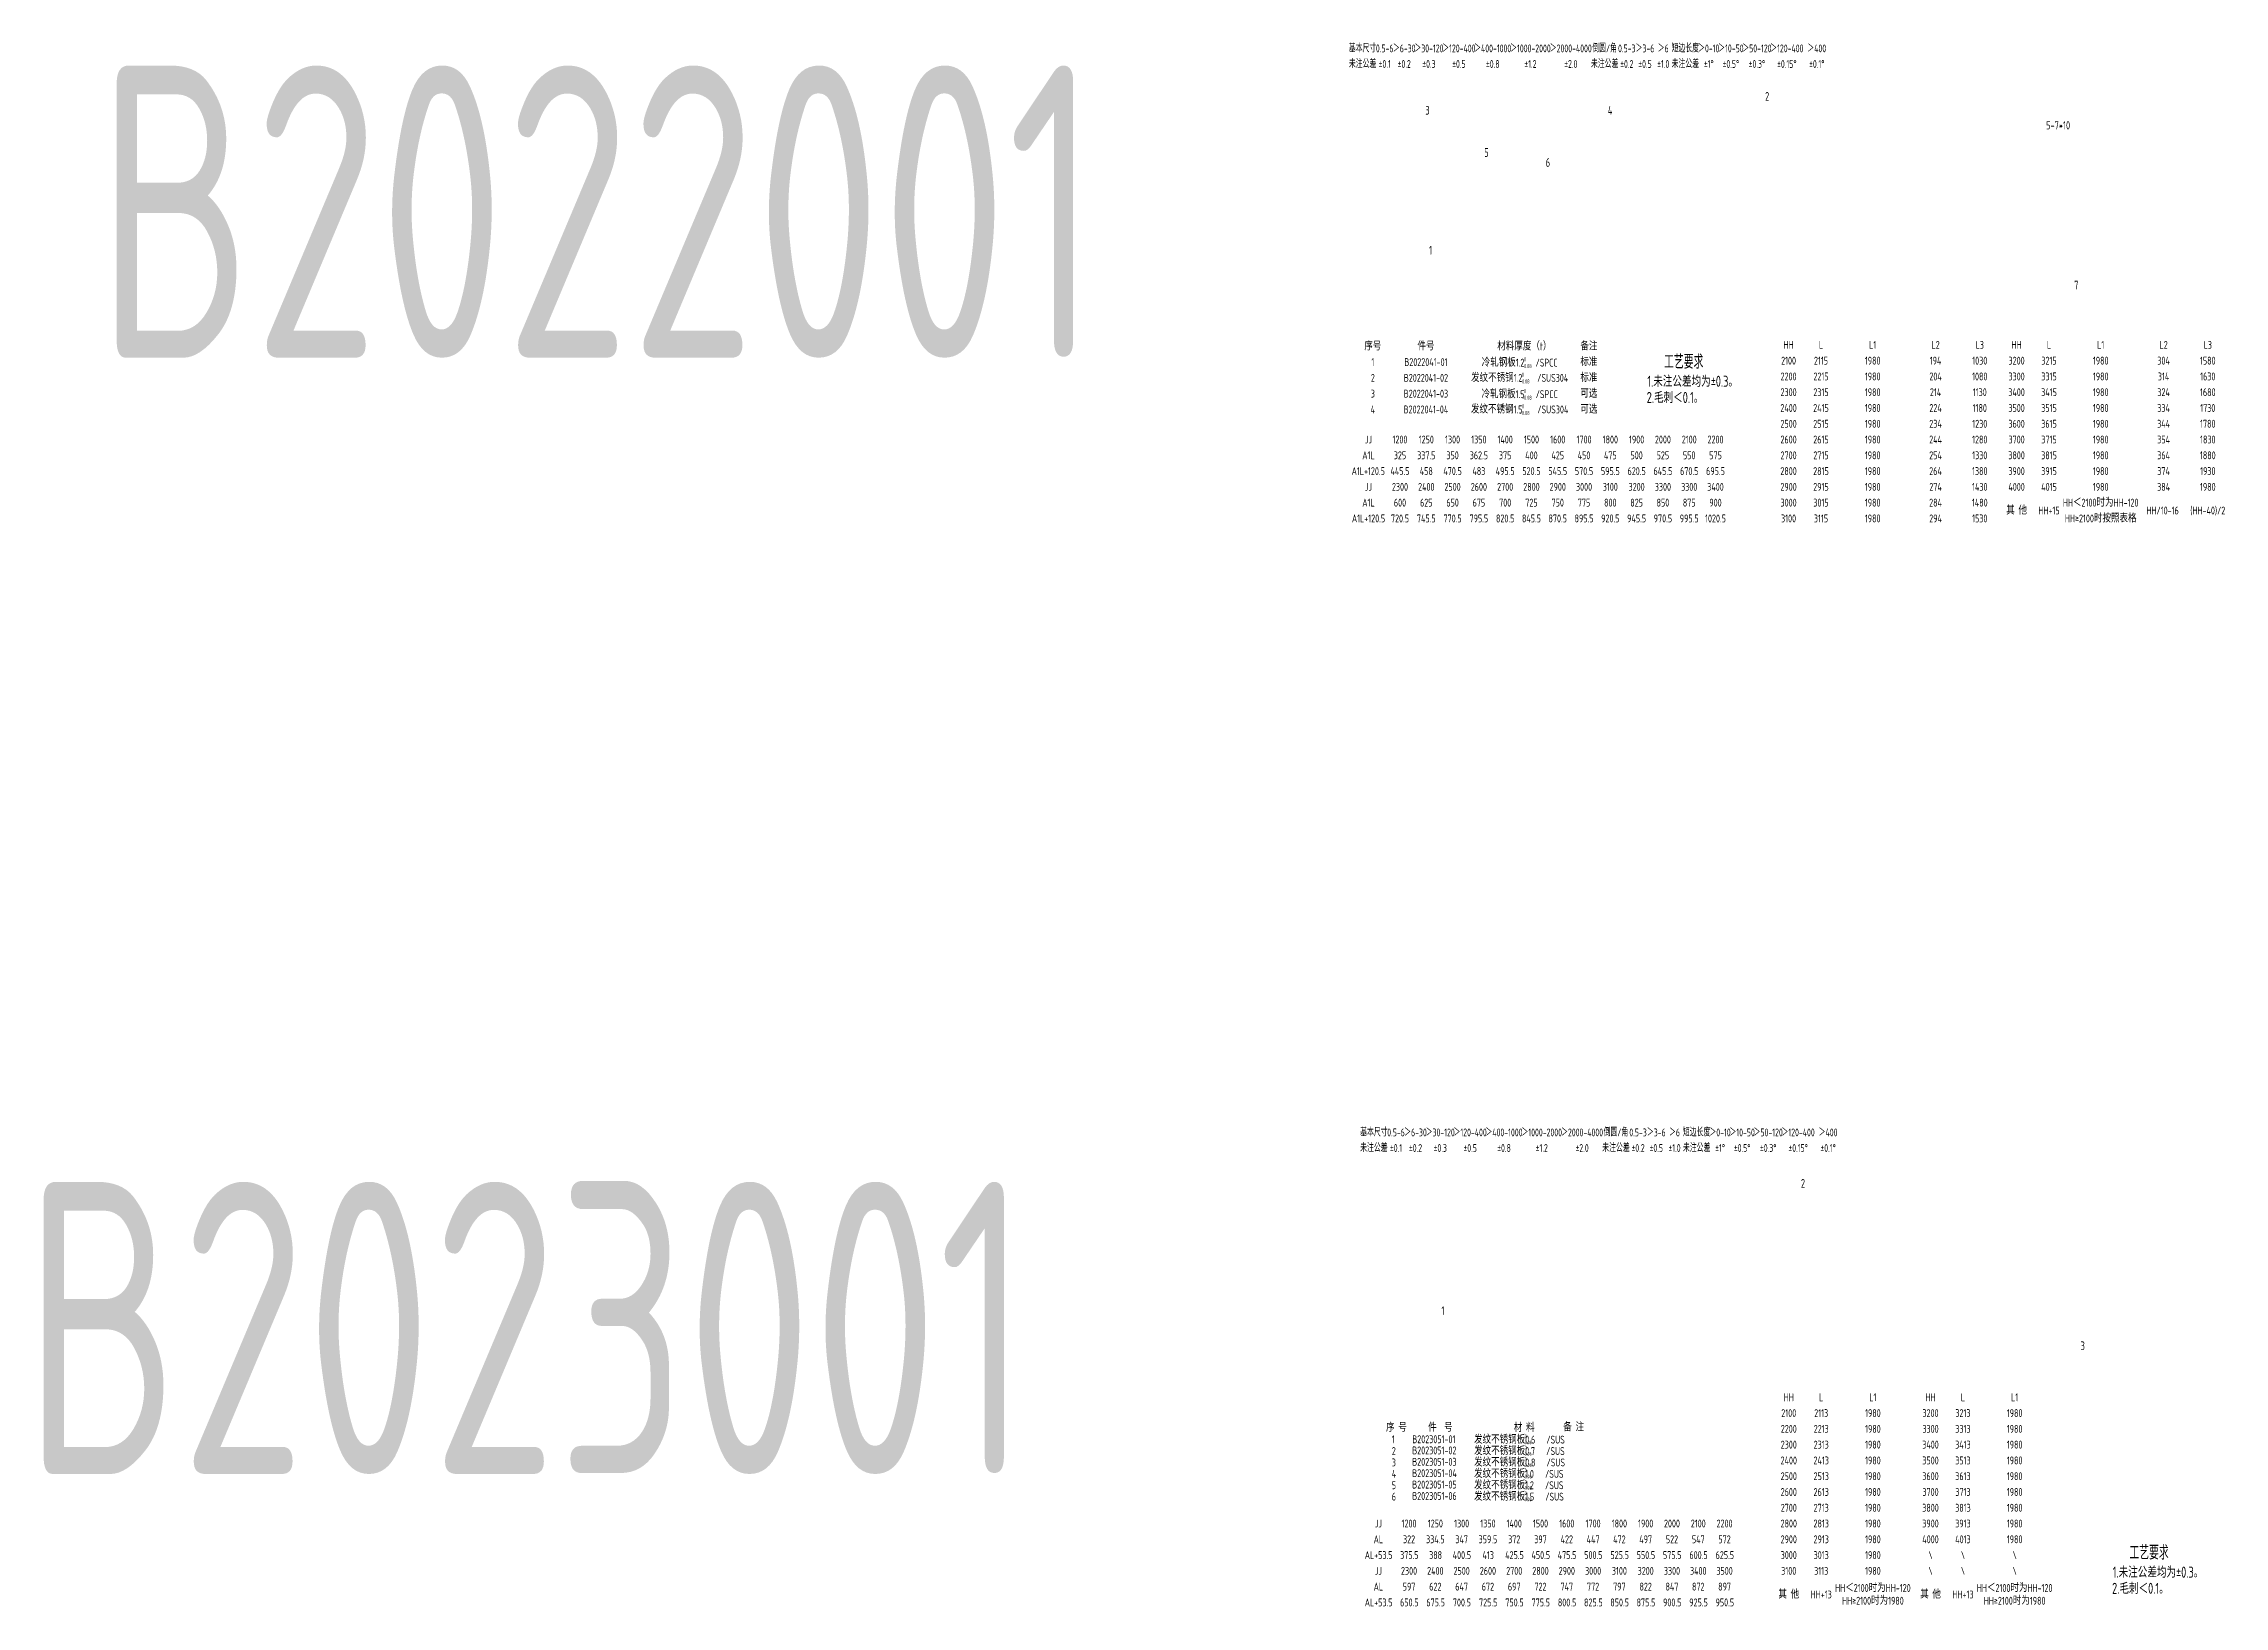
# Model space of a CAD drawing. Header units: inches. Extents: x 14216 to 120088, y -28810 to 23559.
# Drawn here: x 32733 to 40198, y 13317 to 18666 of the extents above; entities that cross this region are included whole.
import ezdxf
from ezdxf.enums import TextEntityAlignment as Align

# ---------------------------------------------------------------- set-up
doc = ezdxf.new("R2010")
doc.units = ezdxf.units.IN
doc.header["$LTSCALE"] = 0.3
doc.header["$MEASUREMENT"] = 0
doc.layers.add('2', color=2, linetype='Continuous')
doc.layers.add('2细实线', color=2, linetype='Continuous')
doc.layers.add('粗实线', color=7, linetype='Continuous', lineweight=30)
doc.styles.add('HZ', font='isocp2.shx', dxfattribs={"width": 0.7, "bigfont": 'hztxt.shx'})

msp = doc.modelspace()

# ---------------------------------------------------------------- texts
at = {"layer": '2', "color": 4, "style": 'HZ', "width": 0.7}
for s, p in [('3', (37462.6, 18422.5)), ('4', (38087.3, 18422.2)), ('2', (38625.5, 18470.1)), ('5', (37664.3, 18278.1)), ('6', (37874.7, 18243.9)), ('1', (37475.3, 17943.6)), ('7', (39683.4, 17824)), ('2', (38748.1, 14749.3)), ('1', (37517.5, 14313.6)), ('3', (39705.5, 14193.5))]:
    msp.add_text(s, height=30, dxfattribs=at).set_placement(p)
at = {"layer": '2', "color": 6, "style": 'HZ', "width": 0.8}
msp.add_text('5-7*10', height=28, dxfattribs=at).set_placement((39628.5, 18386.1), align=Align.MIDDLE_CENTER)
at = {"layer": '2', "style": 'HZ', "width": 0.8}
for s, p in [('序号', (37282.8, 17629.6)), ('件号', (37464.5, 17629.6)), ('材料厚度（t）', (37801.4, 17629.6)), ('备注', (38022.4, 17629.6)), ('HH', (38705.8, 17634.5)), ('L1', (38993.8, 17634.5)), ('L2', (39209, 17634.5)), ('L3', (39360.3, 17634.5)), ('HH', (39486.3, 17634.5)), ('L1', (39774.3, 17634.5)), ('L2', (39989.5, 17634.5)), ('L3', (40140.8, 17634.5)), ('1', (37282.8, 17575.6)), ('B2022041-01', (37464.5, 17575.6)), ('冷轧钢板1.2   /SPCC', (37785.2, 17573.7)), ('标准', (38022.4, 17575.6)), ('2100', (38705.8, 17580.5)), ('2115', (38816.8, 17580.5)), ('1980', (38993.8, 17580.5)), ('194', (39209, 17580.5)), ('1030', (39360.3, 17580.5)), ('3200', (39486.3, 17580.5)), ('3215', (39597.3, 17580.5)), ('1980', (39774.3, 17580.5)), ('304', (39989.5, 17580.5)), ('1580', (40140.8, 17580.5)), ('3', (37282.8, 17467.6)), ('2', (37282.8, 17521.6)), ('B2022041-03', (37464.5, 17467.6)), ('B2022041-02', (37464.5, 17521.6)), ('发纹不锈钢1.2    /SUS304 ', (37791.7, 17521.6)), ('冷轧钢板1.5   /SPCC', (37785.2, 17465.7)), ('标准', (38022.4, 17521.6)), ('可选', (38022.4, 17467.6)), ('2300', (38705.8, 17472.5)), ('2200', (38705.8, 17526.5)), ('2315', (38816.8, 17472.5)), ('2215', (38816.8, 17526.5)), ('1980', (38993.8, 17526.5)), ('1980', (38993.8, 17472.5)), ('204', (39209, 17526.5)), ('214', (39209, 17472.5)), ('1080', (39360.3, 17526.5)), ('1130', (39360.3, 17472.5)), ('3400', (39486.3, 17472.5)), ('3300', (39486.3, 17526.5)), ('3415', (39597.3, 17472.5)), ('3315', (39597.3, 17526.5)), ('1980', (39774.3, 17526.5)), ('1980', (39774.3, 17472.5)), ('324', (39989.5, 17472.5)), ('314', (39989.5, 17526.5)), ('1680', (40140.8, 17472.5)), ('1630', (40140.8, 17526.5)), ('4', (37282.8, 17413.6)), ('B2022041-04', (37464.5, 17413.6)), ('发纹不锈钢1.5    /SUS304 ', (37791.7, 17413.6)), ('可选', (38022.4, 17413.6)), ('2400', (38705.8, 17418.5)), ('2415', (38816.8, 17418.5)), ('1980', (38993.8, 17418.5)), ('224', (39209, 17418.5)), ('1180', (39360.3, 17418.5)), ('3500', (39486.3, 17418.5)), ('3515', (39597.3, 17418.5)), ('1980', (39774.3, 17418.5)), ('334', (39989.5, 17418.5)), ('1730', (40140.8, 17418.5)), ('2500', (38705.8, 17364.5)), ('2600', (38705.8, 17310.5)), ('2515', (38816.8, 17364.5)), ('2615', (38816.8, 17310.5)), ('1980', (38993.8, 17364.5)), ('1980', (38993.8, 17310.5)), ('244', (39209, 17310.5)), ('234', (39209, 17364.5)), ('1280', (39360.3, 17310.5)), ('1230', (39360.3, 17364.5)), ('3600', (39486.3, 17364.5)), ('3700', (39486.3, 17310.5)), ('3615', (39597.3, 17364.5)), ('3715', (39597.3, 17310.5)), ('1980', (39774.3, 17364.5)), ('1980', (39774.3, 17310.5)), ('344', (39989.5, 17364.5)), ('354', (39989.5, 17310.5)), ('1830', (40140.8, 17310.5)), ('1780', (40140.8, 17364.5)), ('2700', (38705.8, 17256.5)), ('2715', (38816.8, 17256.5)), ('1980', (38993.8, 17256.5)), ('254', (39209, 17256.5)), ('1330', (39360.3, 17256.5)), ('3800', (39486.3, 17256.5)), ('3815', (39597.3, 17256.5)), ('1980', (39774.3, 17256.5)), ('364', (39989.5, 17256.5)), ('1880', (40140.8, 17256.5)), ('2800', (38705.8, 17202.5)), ('2815', (38816.8, 17202.5)), ('1980', (38993.8, 17202.5)), ('264', (39209, 17202.5)), ('1380', (39360.3, 17202.5)), ('3900', (39486.3, 17202.5)), ('3915', (39597.3, 17202.5)), ('1980', (39774.3, 17202.5)), ('374', (39989.5, 17202.5)), ('1930', (40140.8, 17202.5)), ('2900', (38705.8, 17148.5)), ('3000', (38705.8, 17094.5)), ('2915', (38816.8, 17148.5)), ('3015', (38816.8, 17094.5)), ('1980', (38993.8, 17148.5)), ('1980', (38993.8, 17094.5)), ('284', (39209, 17094.5)), ('274', (39209, 17148.5)), ('1480', (39360.3, 17094.5)), ('1430', (39360.3, 17148.5)), ('4000', (39486.3, 17148.5)), ('4015', (39597.3, 17148.5)), ('HH＜2100时为HH-120', (39774.3, 17094.5)), ('1980', (39774.3, 17148.5)), ('384', (39989.5, 17148.5)), ('1980', (40140.8, 17148.5)), ('3100', (38705.8, 17040.5)), ('3115', (38816.8, 17040.5)), ('1980', (38993.8, 17040.5)), ('294', (39209, 17040.5)), ('1530', (39360.3, 17040.5)), ('其 他', (39486.3, 17067.5)), ('HH+15', (39597.3, 17067.5)), ('HH≥2100时按照表格', (39774.3, 17040.5)), ('HH/10-16', (39986.1, 17067.5)), ('(HH-40)/2', (40140.8, 17067.5)), ('HH', (38706.5, 14032.1)), ('L', (38817.5, 14032.1)), ('L1', (38994.5, 14032.1)), ('HH', (39191.7, 14032.1)), ('L', (39302.7, 14032.1)), ('L1', (39479.7, 14032.1)), ('2100', (38706.5, 13978.1)), ('2113', (38817.5, 13978.1)), ('1980', (38994.5, 13978.1)), ('3200', (39191.7, 13978.1)), ('3213', (39302.7, 13978.1)), ('1980', (39479.7, 13978.1)), ('2200', (38706.5, 13924.1)), ('2213', (38817.5, 13924.1)), ('1980', (38994.5, 13924.1)), ('3300', (39191.7, 13924.1)), ('3313', (39302.7, 13924.1)), ('1980', (39479.7, 13924.1)), ('2400', (38706.5, 13816.1)), ('2300', (38706.5, 13870.1)), ('2413', (38817.5, 13816.1)), ('2313', (38817.5, 13870.1)), ('1980', (38994.5, 13870.1)), ('1980', (38994.5, 13816.1)), ('3400', (39191.7, 13870.1)), ('3500', (39191.7, 13816.1)), ('3413', (39302.7, 13870.1)), ('3513', (39302.7, 13816.1)), ('1980', (39479.7, 13870.1)), ('1980', (39479.7, 13816.1)), ('2500', (38706.5, 13762.1)), ('2513', (38817.5, 13762.1)), ('1980', (38994.5, 13762.1)), ('3600', (39191.7, 13762.1)), ('3613', (39302.7, 13762.1)), ('1980', (39479.7, 13762.1)), ('2600', (38706.5, 13708.1)), ('2700', (38706.5, 13654.1)), ('2613', (38817.5, 13708.1)), ('2713', (38817.5, 13654.1)), ('1980', (38994.5, 13708.1)), ('1980', (38994.5, 13654.1)), ('3800', (39191.7, 13654.1)), ('3700', (39191.7, 13708.1)), ('3813', (39302.7, 13654.1)), ('3713', (39302.7, 13708.1)), ('1980', (39479.7, 13708.1)), ('1980', (39479.7, 13654.1)), ('2800', (38706.5, 13600.1)), ('2813', (38817.5, 13600.1)), ('1980', (38994.5, 13600.1)), ('3900', (39191.7, 13600.1)), ('3913', (39302.7, 13600.1)), ('1980', (39479.7, 13600.1)), ('2900', (38706.5, 13546.1)), ('2913', (38817.5, 13546.1)), ('1980', (38994.5, 13546.1)), ('4000', (39191.7, 13546.1)), ('4013', (39302.7, 13546.1)), ('1980', (39479.7, 13546.1)), ('3000', (38706.5, 13492.1)), ('3100', (38706.5, 13438.1)), ('3013', (38817.5, 13492.1)), ('3113', (38817.5, 13438.1)), ('1980', (38994.5, 13492.1)), ('1980', (38994.5, 13438.1)), ('\\', (39191.7, 13492.1)), ('\\', (39191.7, 13438.1)), ('\\', (39302.7, 13492.1)), ('\\', (39302.7, 13438.1)), ('\\', (39479.7, 13492.1)), ('\\', (39479.7, 13438.1)), ('其 他', (38706.5, 13357.1)), ('HH+13', (38817.5, 13357.1)), ('HH＜2100时为HH-120', (38994.5, 13379.4)), ('其 他', (39191.7, 13357.1)), ('HH+13', (39302.7, 13357.1)), ('HH＜2100时为HH-120', (39479.7, 13379.4)), ('HH≥2100时为1980', (38994.5, 13335.8)), ('HH≥2100时为1980', (39479.7, 13335.8))]:
    msp.add_text(s, height=27, dxfattribs=at).set_placement(p, align=Align.MIDDLE_CENTER)
at = {"layer": '2', "color": 6, "style": 'HZ', "width": 0.75}
for s, p in [('2.毛刺＜0.1。', (38220.2, 17435.5)), ('1.未注公差均为±0.3。', (38222.3, 17490.9)), ('1.未注公差均为±0.3。', (39815.2, 13414.7)), ('2.毛刺＜0.1。', (39813.1, 13359.3))]:
    msp.add_text(s, height=38, dxfattribs=at).set_placement(p)
at = {"layer": '2', "color": 6, "char_height": 1000, "attachment_point": 5, "style": 'HZ'}
for s, insert in [('\\A1;B2022001', (34631.1, 18090.7)), ('\\A1;B2023001', (34387.6, 14269.7))]:
    msp.add_mtext(s, dxfattribs=dict(at, insert=insert))
at = {"layer": '2', "attachment_point": 1, "style": 'HZ'}
for s, insert, char_height in [(' 0\\P-0.08', (37793.3, 17591.6), 13.73), (' 0\\P-0.08', (37786.1, 17539.1), 13.73), (' 0\\P-0.08', (37793.3, 17483.6), 13.73), (' 0\\P-0.08', (37786.1, 17431.1), 13.73), (' 0\\P-0.06', (37796, 13905.7), 12.8), (' 0\\P-0.06', (37796, 13866.7), 12.8), (' 0\\P-0.06', (37796, 13827.7), 12.8), (' 0\\P-0.06', (37796, 13788.7), 12.8), (' 0\\P-0.08', (37796, 13749.7), 12.8), (' 0\\P-0.08', (37796, 13710.6), 12.8)]:
    msp.add_mtext(s, dxfattribs=dict(at, insert=insert, char_height=char_height))
at = {"layer": '2细实线', "linetype": 'ByBlock', "style": 'HZ', "width": 0.65}
for s, p in [('基本尺寸', (37247.6, 18649.4)), ('0.5-6', (37323.3, 18649.4)), ('＞6-30', (37390.2, 18649.4)), ('＞30-120', (37474.8, 18649.4)), ('＞120-400', (37577.3, 18649.4)), ('＞400-1000', (37693.1, 18649.4)), ('＞1000-2000', (37822.3, 18649.4)), ('＞2000-4000', (37960.4, 18649.4)), ('倒圆/角', (38076.2, 18649.4)), ('0.5-3', (38152, 18649.4)), ('＞3-6', (38214.3, 18649.4)), ('＞6', (38276.7, 18649.4)), ('短边长度', (38352.4, 18649.4)), ('＞0-10', (38432.6, 18649.4)), ('＞10-50', (38508.4, 18649.4)), ('＞50-120', (38597.5, 18649.4)), ('＞120-400', (38699.9, 18649.4)), ('＞400', (38802.4, 18649.4)), ('未注公差', (37247.6, 18596)), ('%%p0.1', (37323.3, 18596)), ('%%p0.2', (37390.2, 18596)), ('%%p0.3', (37474.8, 18596)), ('%%p0.5', (37577.3, 18596)), ('%%p0.8', (37693.1, 18596)), ('%%p1.2', (37822.3, 18596)), ('%%p2.0', (37960.4, 18596)), ('未注公差', (38076.2, 18596)), ('%%p0.2', (38152, 18596)), ('%%p0.5', (38214.3, 18596)), ('%%p1.0', (38276.7, 18596)), ('未注公差', (38352.4, 18596)), ('%%p1%%d', (38432.6, 18596)), ('%%p0.5%%d', (38508.4, 18596)), ('%%p0.3%%d', (38597.5, 18596)), ('%%p0.15%%d', (38699.9, 18596)), ('%%p0.1%%d', (38802.4, 18596)), ('基本尺寸', (37286.3, 14938.9)), ('0.5-6', (37362, 14938.9)), ('＞6-30', (37428.8, 14938.9)), ('＞30-120', (37513.5, 14938.9)), ('＞120-400', (37615.9, 14938.9)), ('＞400-1000', (37731.8, 14938.9)), ('＞1000-2000', (37861, 14938.9)), ('＞2000-4000', (37999.1, 14938.9)), ('倒圆/角', (38114.9, 14938.9)), ('0.5-3', (38190.6, 14938.9)), ('＞3-6', (38253, 14938.9)), ('＞6', (38315.4, 14938.9)), ('短边长度', (38391.1, 14938.9)), ('＞0-10', (38471.3, 14938.9)), ('＞10-50', (38547, 14938.9)), ('＞50-120', (38636.1, 14938.9)), ('＞120-400', (38738.6, 14938.9)), ('＞400', (38841.1, 14938.9)), ('未注公差', (37286.3, 14885.5)), ('%%p0.1', (37362, 14885.5)), ('%%p0.2', (37428.8, 14885.5)), ('%%p0.3', (37513.5, 14885.5)), ('%%p0.5', (37615.9, 14885.5)), ('%%p0.8', (37731.8, 14885.5)), ('%%p1.2', (37861, 14885.5)), ('%%p2.0', (37999.1, 14885.5)), ('未注公差', (38114.9, 14885.5)), ('%%p0.2', (38190.6, 14885.5)), ('%%p0.5', (38253, 14885.5)), ('%%p1.0', (38315.4, 14885.5)), ('未注公差', (38391.1, 14885.5)), ('%%p1%%d', (38471.3, 14885.5)), ('%%p0.5%%d', (38547, 14885.5)), ('%%p0.3%%d', (38636.1, 14885.5)), ('%%p0.15%%d', (38738.6, 14885.5)), ('%%p0.1%%d', (38841.1, 14885.5))]:
    msp.add_text(s, height=26.73, dxfattribs=at).set_placement(p, align=Align.MIDDLE_CENTER)
at = {"layer": '2细实线', "style": 'HZ', "width": 0.8}
for s, p in [('L', (38816.8, 17634.5)), ('L', (39597.3, 17634.5)), ('JJ', (37267.9, 17310.5)), ('1200', (37375.7, 17310.5)), ('1250', (37465.7, 17310.5)), ('1300', (37555.7, 17310.5)), ('1350', (37645.7, 17310.5)), ('1400', (37735.7, 17310.5)), ('1500', (37825.7, 17310.5)), ('1600', (37915.7, 17310.5)), ('1700', (38005.7, 17310.5)), ('1800', (38095.7, 17310.5)), ('1900', (38185.7, 17310.5)), ('2000', (38275.7, 17310.5)), ('2100', (38365.7, 17310.5)), ('2200', (38455.7, 17310.5)), ('A1L', (37267.9, 17256.5)), ('325', (37375.7, 17256.5)), ('337.5', (37465.7, 17256.5)), ('350', (37555.7, 17256.5)), ('362.5', (37645.7, 17256.5)), ('375', (37735.7, 17256.5)), ('400', (37825.7, 17256.5)), ('425', (37915.7, 17256.5)), ('450', (38005.7, 17256.5)), ('475', (38095.7, 17256.5)), ('500', (38185.7, 17256.5)), ('525', (38275.7, 17256.5)), ('550', (38365.7, 17256.5)), ('575', (38455.7, 17256.5)), ('A1L+120.5', (37267.1, 17202.5)), ('445.5', (37375.7, 17202.5)), ('458', (37465.7, 17202.5)), ('470.5', (37555.7, 17202.5)), ('483', (37645.7, 17202.5)), ('495.5', (37735.7, 17202.5)), ('520.5', (37825.7, 17202.5)), ('545.5', (37915.7, 17202.5)), ('570.5', (38005.7, 17202.5)), ('595.5', (38095.7, 17202.5)), ('620.5', (38185.7, 17202.5)), ('645.5', (38275.7, 17202.5)), ('670.5', (38365.7, 17202.5)), ('695.5', (38455.7, 17202.5)), ('A1L', (37267.9, 17094.5)), ('JJ', (37267.9, 17148.5)), ('2300', (37375.7, 17148.5)), ('600', (37375.7, 17094.5)), ('2400', (37465.7, 17148.5)), ('625', (37465.7, 17094.5)), ('2500', (37555.7, 17148.5)), ('650', (37555.7, 17094.5)), ('2600', (37645.7, 17148.5)), ('675', (37645.7, 17094.5)), ('2700', (37735.7, 17148.5)), ('700', (37735.7, 17094.5)), ('2800', (37825.7, 17148.5)), ('725', (37825.7, 17094.5)), ('2900', (37915.7, 17148.5)), ('750', (37915.7, 17094.5)), ('3000', (38005.7, 17148.5)), ('775', (38005.7, 17094.5)), ('3100', (38095.7, 17148.5)), ('800', (38095.7, 17094.5)), ('3200', (38185.7, 17148.5)), ('825', (38185.7, 17094.5)), ('3300', (38275.7, 17148.5)), ('850', (38275.7, 17094.5)), ('3300', (38365.7, 17148.5)), ('875', (38365.7, 17094.5)), ('3400', (38455.7, 17148.5)), ('900', (38455.7, 17094.5)), ('A1L+120.5', (37268, 17040.5)), ('720.5', (37375.7, 17040.5)), ('745.5', (37465.7, 17040.5)), ('770.5', (37555.7, 17040.5)), ('795.5', (37645.7, 17040.5)), ('820.5', (37735.7, 17040.5)), ('845.5', (37825.7, 17040.5)), ('870.5', (37915.7, 17040.5)), ('895.5', (38005.7, 17040.5)), ('920.5', (38095.7, 17040.5)), ('945.5', (38185.7, 17040.5)), ('970.5', (38275.7, 17040.5)), ('995.5', (38365.7, 17040.5)), ('1020.5', (38455.7, 17040.5)), ('JJ', (37301.7, 13600.1)), ('1200', (37406.7, 13600.1)), ('1250', (37496.7, 13600.1)), ('1300', (37586.7, 13600.1)), ('1350', (37676.7, 13600.1)), ('1400', (37766.7, 13600.1)), ('1500', (37856.7, 13600.1)), ('1600', (37946.7, 13600.1)), ('1700', (38036.7, 13600.1)), ('1800', (38126.7, 13600.1)), ('1900', (38216.7, 13600.1)), ('2000', (38306.7, 13600.1)), ('2100', (38396.7, 13600.1)), ('2200', (38486.7, 13600.1)), ('AL', (37301.7, 13546.1)), ('322', (37406.7, 13546.1)), ('334.5', (37496.7, 13546.1)), ('347', (37586.7, 13546.1)), ('359.5', (37676.7, 13546.1)), ('372', (37766.7, 13546.1)), ('397', (37856.7, 13546.1)), ('422', (37946.7, 13546.1)), ('447', (38036.7, 13546.1)), ('472', (38126.7, 13546.1)), ('497', (38216.7, 13546.1)), ('522', (38306.7, 13546.1)), ('547', (38396.7, 13546.1)), ('572', (38486.7, 13546.1)), ('AL+53.5', (37302.6, 13492.1)), ('JJ', (37301.7, 13438.1)), ('375.5', (37407.6, 13492.1)), ('2300', (37406.7, 13438.1)), ('2400', (37496.7, 13438.1)), ('388', (37497.6, 13492.1)), ('400.5', (37587.6, 13492.1)), ('2500', (37586.7, 13438.1)), ('2600', (37676.7, 13438.1)), ('413', (37677.6, 13492.1)), ('425.5', (37767.6, 13492.1)), ('2700', (37766.7, 13438.1)), ('450.5', (37857.6, 13492.1)), ('2800', (37856.7, 13438.1)), ('475.5', (37947.6, 13492.1)), ('2900', (37946.7, 13438.1)), ('500.5', (38037.6, 13492.1)), ('3000', (38036.7, 13438.1)), ('525.5', (38127.6, 13492.1)), ('3100', (38126.7, 13438.1)), ('550.5', (38217.6, 13492.1)), ('3200', (38216.7, 13438.1)), ('575.5', (38307.6, 13492.1)), ('3300', (38306.7, 13438.1)), ('600.5', (38397.6, 13492.1)), ('3400', (38396.7, 13438.1)), ('625.5', (38487.6, 13492.1)), ('3500', (38486.7, 13438.1)), ('AL', (37301.7, 13384.1)), ('597', (37406.7, 13384.1)), ('622', (37496.7, 13384.1)), ('647', (37586.7, 13384.1)), ('672', (37676.7, 13384.1)), ('697', (37766.7, 13384.1)), ('722', (37856.7, 13384.1)), ('747', (37946.7, 13384.1)), ('772', (38036.7, 13384.1)), ('797', (38126.7, 13384.1)), ('822', (38216.7, 13384.1)), ('847', (38306.7, 13384.1)), ('872', (38396.7, 13384.1)), ('897', (38486.7, 13384.1)), ('AL+53.5', (37302.6, 13330.1)), ('650.5', (37407.6, 13330.1)), ('675.5', (37497.6, 13330.1)), ('700.5', (37587.6, 13330.1)), ('725.5', (37677.6, 13330.1)), ('750.5', (37767.6, 13330.1)), ('775.5', (37857.6, 13330.1)), ('800.5', (37947.6, 13330.1)), ('825.5', (38037.6, 13330.1)), ('850.5', (38127.6, 13330.1)), ('875.5', (38217.6, 13330.1)), ('900.5', (38307.6, 13330.1)), ('925.5', (38397.6, 13330.1)), ('950.5', (38487.6, 13330.1))]:
    msp.add_text(s, height=27, dxfattribs=at).set_placement(p, align=Align.MIDDLE_CENTER)
for s, p in [('序 号', (37328, 13914.6)), ('1', (37347.5, 13875)), ('B2023051-01', (37417.7, 13875)), ('件  号', (37472.1, 13914.6)), ('发纹不锈钢板0.6   /SUS', (37629.5, 13873.7)), ('材 料', (37765.4, 13914.1)), ('备 注', (37934.8, 13916.1)), ('2 ', (37347.6, 13834.8)), ('3', (37347.6, 13795.8)), ('B2023051-02', (37417.5, 13836.9)), ('B2023051-03', (37417.5, 13797.9)), ('发纹不锈钢板0.7   /SUS', (37629.5, 13834.7)), ('发纹不锈钢板0.8   /SUS', (37629.5, 13795.7)), ('4', (37347.6, 13756.8)), ('5', (37347.6, 13717.7)), ('B2023051-04', (37417.5, 13758.9)), ('B2023051-05', (37417.5, 13719.9)), ('发纹不锈钢板1.0   /SUS', (37629.5, 13756.7)), ('发纹不锈钢板1.2   /SUS', (37629.5, 13717.6)), ('6', (37347.6, 13678.7)), ('B2023051-06', (37417.5, 13680.9)), ('发纹不锈钢板1.5   /SUS', (37629.5, 13678.6))]:
    msp.add_text(s, height=27, dxfattribs=at).set_placement(p)
at = {"layer": '粗实线', "color": 3, "linetype": 'Continuous', "lineweight": -3, "style": 'HZ', "width": 0.7}
for p in [(38279.7, 17552.8), (39872.6, 13476.7)]:
    msp.add_text('工艺要求', height=48, dxfattribs=at).set_placement(p)

doc.saveas('drawing.dxf')
